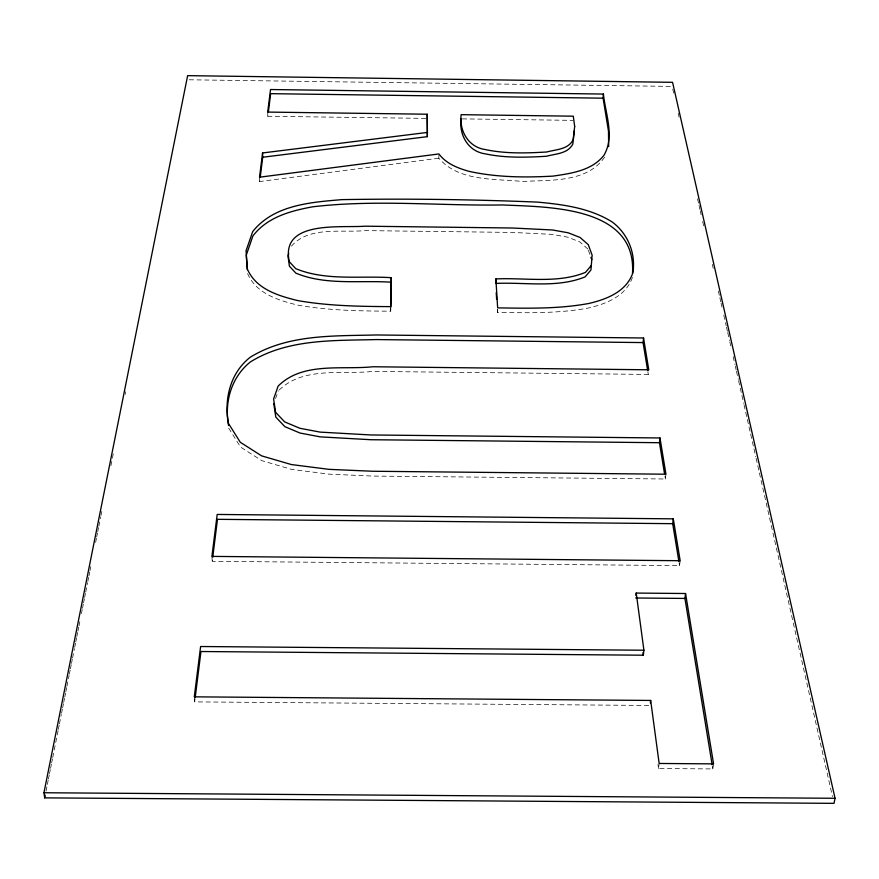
<?xml version="1.0" encoding="UTF-8"?>
<svg xmlns="http://www.w3.org/2000/svg" width="879" height="879" viewBox="0 0 879 879"><rect width="100%" height="100%" fill="white"/><g stroke="black" fill="none" stroke-linecap="round" stroke-linejoin="round"><path stroke-width="0.66" stroke-dasharray="4.39 3.3" d="M247.581 273.633C256.239 293.696 278.412 300.365 297.893 305.145C328.537 310.551 359.687 311.012 390.715 311.188L390.748 306.628M390.715 311.188L390.759 308.551M604.576 157.154C587.051 182.953 550.023 179.81 522.445 181.492C494.536 178.492 459.124 181.832 438.808 158.22L438.885 155.012M632.419 277.423C625.925 296.157 606.411 303.782 588.644 307.969C558.572 313.605 527.883 312.869 497.426 312.419L497.646 307.87M279.214 390.001C303.694 366.268 342.184 374.762 372.861 371.41L648.284 374.432L648.768 369.795M228.727 428.194L240.516 447.048L261.777 460.64L291.498 469.364L329.01 474.155L372.564 476.066L665.392 478.989L665.941 474.21M648.702 705.452L194.655 701.881L194.995 699.157M680.17 560.714L679.566 565.604L212.224 561.307L212.564 558.604M438.808 158.22L259.69 181.535L260.03 178.844M425.755 118.39L267.842 116.281L268.172 113.622M713.583 763.873L712.825 768.927L658.514 768.532L659.151 763.466M46.027 791.144L47.092 785.76M47.367 784.42L48.169 780.376M48.433 779.036L49.246 775.003M49.51 773.663L50.312 769.619M50.586 768.279L51.389 764.247M51.652 762.895L52.454 758.863M52.729 757.522L58.091 730.625M58.355 729.284L59.168 725.252M59.431 723.9L61.31 714.484M61.574 713.144L62.376 709.111M62.651 707.771L63.453 703.727M63.717 702.387L64.53 698.355M64.793 697.003L65.595 692.971M65.87 691.63L66.672 687.598M66.936 686.246L69.089 675.49M69.353 674.149L70.155 670.117M70.43 668.765L71.232 664.733M71.496 663.392L72.298 659.36M72.572 658.008L74.451 648.603M74.715 647.252L75.517 643.219M75.792 641.879L76.594 637.835M76.858 636.495L77.671 632.462M77.934 631.111L78.736 627.079M79.011 625.738L79.813 621.706M81.417 613.63L82.219 609.597M82.494 608.257L83.296 604.225M83.56 602.873L84.373 598.841M84.637 597.5L85.439 593.468M85.713 592.116L87.592 582.711M87.856 581.36L88.658 577.327M88.933 575.987L89.735 571.943M89.999 570.603L90.801 566.57M95.635 542.365L96.437 538.333M96.701 536.981L97.514 532.949M97.778 531.608L98.58 527.576M98.855 526.224L100.722 516.819M100.997 515.468L101.799 511.435M110.919 465.716L113.325 453.608M125.126 394.44L125.664 391.759M275.577 398.561L278.258 390.825M291.454 246.153C308.979 225.914 341.316 232.902 365.005 230.606L512.259 232.419L552.254 234.385L567.911 237.22L579.733 241.879L587.941 249.087M189.249 79.791L670.776 86.395M462.387 118.885L572.998 120.357M588.37 250.262L590.073 254.943M672.754 89.087L673.666 93.108M678.192 113.171L679.093 117.182M697.519 198.775L698.728 204.126M699.025 205.455L699.937 209.477M700.233 210.806L701.134 214.817M702.651 221.508L704.156 228.199M712.309 264.315L713.221 268.326M718.352 291.059L719.56 296.41M719.857 297.75L720.769 301.761M721.066 303.101L721.978 307.112M723.791 315.143L726.208 325.834M726.504 327.175L727.405 331.185M727.713 332.526L729.526 340.558M729.823 341.887L730.735 345.897M733.152 356.599L734.965 364.631M735.262 365.961L736.162 369.982M736.47 371.312L738.283 379.343M738.58 380.684L741.601 394.056M741.909 395.396L743.722 403.417M744.019 404.758L747.04 418.129M747.337 419.47L750.358 432.842M750.666 434.182L753.677 447.554M753.984 448.894L755.797 456.915M756.094 458.256L759.115 471.638M759.423 472.968L832.49 796.66M647.856 371.784L648.284 374.432M664.953 476.308L665.392 478.989M679.115 562.901L679.566 565.604M712.386 766.213L712.825 768.927M657.975 764.499L658.514 768.532M194.292 696.838L194.655 701.881M211.916 556.396L212.224 561.307M497.272 309.782L497.426 312.419M259.525 177.206L259.69 181.535M267.699 112.083L267.842 116.281"/><path stroke-width="1.32" d="M390.781 307.232L391.254 277.687C359.555 275.621 325.779 281.06 295.762 268.655L289.268 261.667C280.126 219.772 340.81 228.111 365.005 226.189L512.479 228.013L552.539 229.979L568.23 232.803L580.063 237.462L588.282 244.659L592.138 255.174L590.952 269.963L585.139 276.863C557.022 288.345 525.301 282.016 495.668 283.434L495.877 278.929C525.554 277.511 557.308 283.84 585.491 272.369L591.303 265.491M391.254 277.687L390.748 306.628C359.676 306.452 328.471 305.991 297.783 300.585C278.28 295.805 256.086 289.18 247.384 269.128L246.054 250.735L252.702 231.584C273.808 204.961 310.518 202.269 341.898 199.632C407.021 198.522 472.232 199.456 537.311 202.093C563.142 204.444 589.743 207.982 612.191 221.958C627.991 233.759 635.989 253.471 632.836 272.94C626.32 291.674 606.785 299.245 589.007 303.431C558.879 309.056 528.147 308.32 497.646 307.87L495.877 278.929M427.205 114.226L427.414 132.421L262.568 152.957L259.525 177.206L438.907 153.946C446.169 163.648 457.728 168.175 469.012 171.328C496.547 177.437 525.06 177.657 553.111 176.108C571.306 173.372 591.864 170.713 604.005 155.231C614.904 136.179 605.488 114.127 603.412 94.064L270.534 89.526L267.699 112.083L427.205 114.226L427.326 136.652L262.722 157.242L260.195 177.492M427.326 136.652L427.414 132.421M632.506 273.369C636.605 206.224 548.881 207.081 502.546 204.961C439.291 205.939 375.663 199.346 312.638 206.818C290.542 210.872 267.051 217.19 252.877 236.022L246.252 255.207L247.296 269.688M608.675 146.65L608.477 131.114L603.093 98.184L603.412 94.064M647.636 370.455L643.076 342.579L643.538 337.986L376.289 334.965C333.767 336.097 287.73 334.053 250.163 357.292C230.199 372.982 223.903 399.231 228.474 423.436L240.286 442.269L261.579 455.849L291.356 464.551L328.944 469.342L372.564 471.254L665.941 474.21L659.986 437.962L370.883 434.962L320.198 432.116L299.893 428.282L284.697 421.909L275.632 412.339L273.611 399L278.105 386.134C302.629 361.533 341.755 370.048 372.872 366.752L648.768 369.795L643.538 337.986M635.956 595.533L636.22 593.072L685.565 593.512L713.583 763.873L659.151 763.466L650.669 700.442L194.292 696.838L200.61 646.515L643.911 650.229L643.34 655.207L200.95 651.515L195.171 697.794M664.513 473.616L659.459 442.708L659.986 437.962M574.383 130.663L572.8 144.112C567.746 153.825 555.704 153.693 546.474 156.253C526.049 157.462 505.359 158.121 485.208 153.836C468.122 151.441 459.025 135.014 461.014 118.863M650.372 702.947L650.669 700.442M678.896 561.549L672.699 523.675L673.281 518.841L217.19 514.446L211.916 556.396L680.17 560.714L673.281 518.841M212.74 557.242L217.476 519.324L672.699 523.675M268.337 112.292L270.666 93.668L603.093 98.184M712.166 764.862L684.928 598.434L685.565 593.512M43.95 792.748L187.634 75.649L672.567 82.318L835.05 798.286L834.006 803.351L44.686 797.868L43.95 792.748L835.05 798.286M44.686 797.868L45.214 795.176M288.751 253.438L288.004 255.965L289.4 266.161L295.871 273.149C325.834 285.576 359.566 280.126 391.221 282.203M635.682 597.995L684.928 598.434M659.459 442.708L370.883 439.72L320.286 436.874L300.014 433.039L284.851 426.656L275.797 417.075L273.787 403.714M643.076 342.579L376.278 339.569C333.822 340.7 287.84 338.679 250.361 361.95C231.408 377.113 224.156 402.11 228.573 425.568M590.93 257.294L591.787 259.635M636.22 593.072L643.911 650.229M642.988 652.548L643.34 655.207M496.228 292.663L496.624 299.245M262.568 152.957L262.722 157.242M574.679 126.455L573.097 139.882C568.021 149.595 555.967 149.441 546.738 151.99C526.279 153.199 505.557 153.858 485.384 149.573C468.309 147.211 459.146 130.828 461.145 114.677L573.284 116.182L574.679 126.455"/></g></svg>
